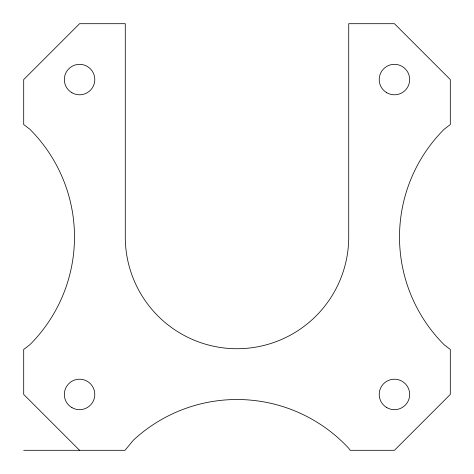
<?xml version="1.0" encoding="UTF-8"?>
<svg xmlns="http://www.w3.org/2000/svg" width="474" height="474" viewBox="0 0 474 474"><rect width="100%" height="100%" fill="white"/><g stroke="black" fill="none" stroke-linecap="round" stroke-linejoin="round"><path stroke-width="0.71" d="M23.7 450.3L124.994 450.3L133.401 440.156A152.355 152.355 0 0 1 348.716 448.274L350.15 450.3L394.433 450.3L450.3 394.433L450.3 349.462L444.138 344.734A152.355 152.355 0 0 1 444.138 129.266L450.3 124.538L450.3 79.567L394.433 23.7L348.728 23.7L348.728 237A111.728 111.728 0 0 1 237 348.728A111.728 111.728 0 0 1 125.272 237L125.272 23.7L79.567 23.7L23.7 79.567L23.7 124.538L29.862 129.266A152.355 152.355 0 0 1 29.862 344.734L23.7 349.462L23.7 394.433L79.567 450.3M71.947 407.628A15.233 15.233 0 0 0 94.8 394.433A15.233 15.233 0 0 0 71.947 381.244A15.233 15.233 0 0 0 71.947 407.628M386.82 407.628A15.233 15.233 0 0 0 409.672 394.433A15.233 15.233 0 0 0 386.82 381.244A15.233 15.233 0 0 0 386.82 407.628M71.947 92.756A15.233 15.233 0 0 0 94.8 79.567A15.233 15.233 0 0 0 71.947 66.372A15.233 15.233 0 0 0 71.947 92.756M386.82 92.756A15.233 15.233 0 0 0 409.672 79.567A15.233 15.233 0 0 0 386.82 66.372A15.233 15.233 0 0 0 386.82 92.756"/></g></svg>
